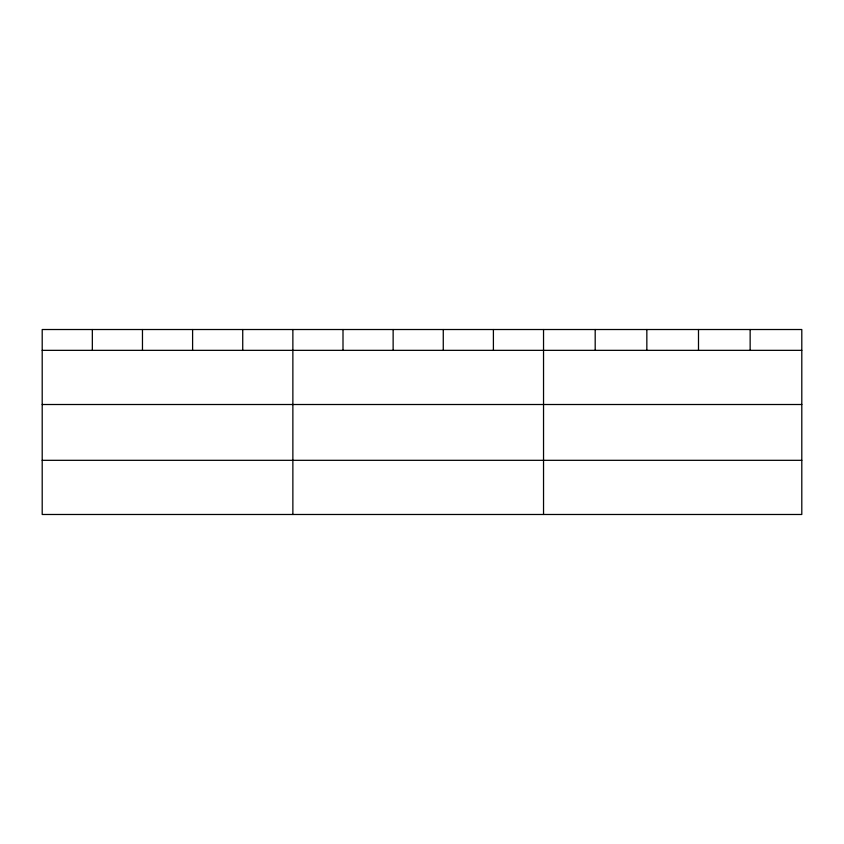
<?xml version="1.0" encoding="UTF-8"?>
<svg xmlns="http://www.w3.org/2000/svg" width="844" height="844" viewBox="0 0 844 844"><rect width="100%" height="100%" fill="white"/><g stroke="black" fill="none" stroke-linecap="round" stroke-linejoin="round"><path stroke-width="1.27" d="M801.8 404.508L801.8 329.519L42.2 329.519L42.2 514.481L801.8 514.481L801.8 404.508L42.2 404.508M42.2 350.344L801.8 350.344M42.2 460.318L801.8 460.318M750.147 329.519L750.147 350.344M698.494 329.519L698.494 350.344M646.842 329.519L646.842 350.344M595.189 329.519L595.189 350.344M543.536 329.519L543.536 514.481M493.402 329.519L493.402 350.344M443.269 329.519L443.269 350.344M393.135 329.519L393.135 350.344M343.002 329.519L343.002 350.344M292.868 329.519L292.868 514.481M242.734 329.519L242.734 350.344M192.601 329.519L192.601 350.344M142.467 329.519L142.467 350.344M92.334 329.519L92.334 350.344"/></g></svg>
